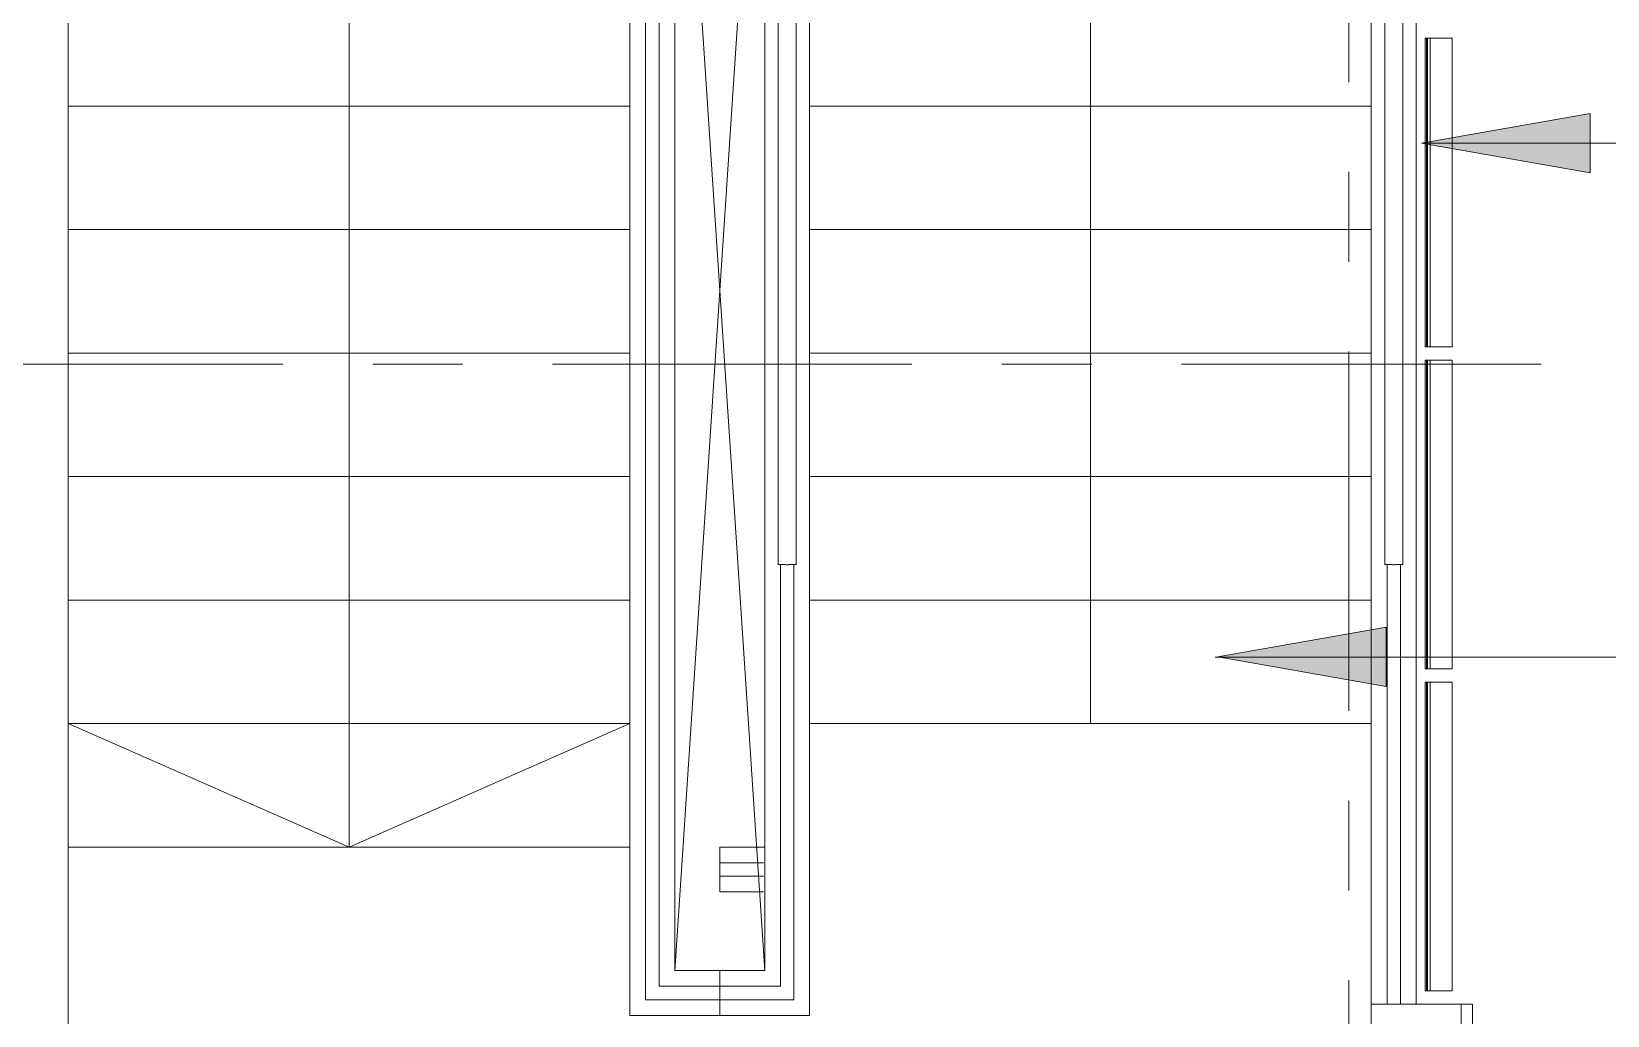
# Model space of a CAD drawing. Header units: millimetres. Extents: x 401980 to 1130603, y 21610 to 442280.
# Drawn here: x 931832 to 935340, y 161071 to 163262 of the extents above; entities that cross this region are included whole.
import ezdxf

# ---------------------------------------------------------------- set-up
doc = ezdxf.new("R2010")
doc.units = ezdxf.units.MM
doc.header["$LTSCALE"] = 100
doc.linetypes.add('IDA - Grid Line', pattern=[14, 8, -2, 2, -2])
doc.linetypes.add('IDA - Hidden 2-1', pattern=[750, 500, -250])
for name, color, linetype, lineweight in [('A-_ANOTTEXT_T', 8, 'Continuous', 9), ('A-_CLADPANL_E', 8, 'Continuous', 9), ('A-_DETA----_ED-3', 8, 'IDA - Hidden 2-1', 9), ('A-_HANR----_E3', 8, 'Continuous', 9), ('A-_HANR----_E6', 8, 'Continuous', 9), ('A-_WALL----_E', 8, 'Continuous', 9), ('A-_WALL----_E-1', 8, 'Continuous', 18), ('A-_WALLPRTN_E-1', 8, 'Continuous', 18), ('S-_ANOTGRID_E-1', 8, 'IDA - Grid Line', 9), ('S-_STRC----_A', 8, 'Continuous', 9), ('S-_STRC----_A-1', 8, 'Continuous', 9), ('S-_STRC----_E', 8, 'Continuous', 9)]:
    doc.layers.add(name, color=color, linetype=linetype, lineweight=lineweight)
doc.layers.add('E-P-Iso-DB', color=1, linetype='Continuous')

# ---------------------------------------------------------------- blocks, each defined once
blk = doc.blocks.new('Archi 3')
at = {"layer": 'A-_ANOTTEXT_T'}
for points in [[(934925.8, 163013), (935300.8, 162946.8), (935300.8, 163079.1)], [(934925.8, 163013), (935300.8, 162946.8), (935300.8, 163079.1)], [(934472.3, 161869.2), (934847.3, 161803.1), (934847.3, 161935.3)], [(934472.3, 161869.2), (934847.3, 161803.1), (934847.3, 161935.3)]]:
    blk.add_hatch(color=8, dxfattribs=at).paths.add_polyline_path(points)
at = {"layer": 'A-_ANOTTEXT_T', "color": 8}
for p, q in [((935300.8, 163079.1), (934925.8, 163013)), ((935300.8, 163079.1), (934925.8, 163013)), ((935300.8, 162946.8), (935300.8, 163079.1)), ((935300.8, 162946.8), (935300.8, 163079.1)), ((934925.8, 163013), (935300.8, 162946.8)), ((934925.8, 163013), (943108.2, 163013)), ((934925.8, 163013), (935300.8, 162946.8)), ((934847.3, 161935.3), (934472.3, 161869.2)), ((934847.3, 161935.3), (934472.3, 161869.2)), ((934847.3, 161803.1), (934847.3, 161935.3)), ((934847.3, 161803.1), (934847.3, 161935.3)), ((934472.3, 161869.2), (934847.3, 161803.1)), ((934472.3, 161869.2), (934847.3, 161803.1))]:
    blk.add_line(p, q, dxfattribs=at)
at = {"layer": 'A-_CLADPANL_E', "color": 8}
for p, q in [((934934, 163246.7), (934937, 163246.7)), ((934934, 163246.7), (934934, 162559.7)), ((934934, 163246.7), (934937, 163246.7)), ((934934, 163246.7), (934934, 162559.7)), ((934934, 163246.7), (934937, 163246.7)), ((934934, 163246.7), (934934, 162559.7)), ((934934, 163246.7), (934937, 163246.7)), ((934934, 163246.7), (934934, 162559.7)), ((934934, 163246.7), (934937, 163246.7)), ((934934, 163246.7), (934934, 162559.7)), ((934934, 163246.7), (934937, 163246.7)), ((934934, 163246.7), (934934, 162559.7)), ((934934, 163246.7), (934937, 163246.7)), ((934934, 163246.7), (934934, 162559.7)), ((934934, 163246.7), (934937, 163246.7)), ((934934, 163246.7), (934934, 162559.7)), ((934934, 163246.7), (934937, 163246.7)), ((934934, 163246.7), (934934, 162559.7)), ((934934, 163246.7), (934937, 163246.7)), ((934934, 163246.7), (934934, 162559.7)), ((934934, 163246.7), (934937, 163246.7)), ((934934, 163246.7), (934934, 162559.7)), ((934934, 163246.7), (934937, 163246.7)), ((934934, 163246.7), (934934, 162559.7)), ((934934, 163246.7), (934937, 163246.7)), ((934934, 163246.7), (934934, 162559.7)), ((934934, 163246.7), (934937, 163246.7)), ((934934, 163246.7), (934934, 162559.7)), ((934934, 163246.7), (934937, 163246.7)), ((934934, 163246.7), (934934, 162559.7)), ((934934, 163246.7), (934937, 163246.7)), ((934934, 163246.7), (934934, 162559.7)), ((934934, 163246.7), (934937, 163246.7)), ((934934, 163246.7), (934934, 162559.7)), ((934934, 163246.7), (934937, 163246.7)), ((934934, 163246.7), (934934, 162559.7)), ((934937, 163246.7), (934994, 163246.7)), ((934937, 163246.7), (934937, 162559.7)), ((934937, 163246.7), (934937, 162559.7)), ((934937, 163246.7), (934994, 163246.7)), ((934937, 163246.7), (934937, 162559.7)), ((934937, 163246.7), (934937, 162559.7)), ((934937, 163246.7), (934994, 163246.7)), ((934937, 163246.7), (934937, 162559.7)), ((934937, 163246.7), (934937, 162559.7)), ((934937, 163246.7), (934994, 163246.7)), ((934937, 163246.7), (934937, 162559.7)), ((934937, 163246.7), (934937, 162559.7)), ((934937, 163246.7), (934994, 163246.7)), ((934937, 163246.7), (934937, 162559.7)), ((934937, 163246.7), (934937, 162559.7)), ((934937, 163246.7), (934994, 163246.7)), ((934937, 163246.7), (934937, 162559.7)), ((934937, 163246.7), (934937, 162559.7)), ((934937, 163246.7), (934994, 163246.7)), ((934937, 163246.7), (934937, 162559.7)), ((934937, 163246.7), (934937, 162559.7)), ((934937, 163246.7), (934994, 163246.7)), ((934937, 163246.7), (934937, 162559.7)), ((934937, 163246.7), (934937, 162559.7)), ((934937, 163246.7), (934994, 163246.7)), ((934937, 163246.7), (934937, 162559.7)), ((934937, 163246.7), (934937, 162559.7)), ((934937, 163246.7), (934994, 163246.7)), ((934937, 163246.7), (934937, 162559.7)), ((934937, 163246.7), (934937, 162559.7)), ((934937, 163246.7), (934994, 163246.7)), ((934937, 163246.7), (934937, 162559.7)), ((934937, 163246.7), (934937, 162559.7)), ((934937, 163246.7), (934994, 163246.7)), ((934937, 163246.7), (934937, 162559.7)), ((934937, 163246.7), (934937, 162559.7)), ((934937, 163246.7), (934994, 163246.7)), ((934937, 163246.7), (934937, 162559.7)), ((934937, 163246.7), (934937, 162559.7)), ((934937, 163246.7), (934994, 163246.7)), ((934937, 163246.7), (934937, 162559.7)), ((934937, 163246.7), (934937, 162559.7)), ((934937, 163246.7), (934994, 163246.7)), ((934937, 163246.7), (934937, 162559.7)), ((934937, 163246.7), (934937, 162559.7)), ((934937, 163246.7), (934994, 163246.7)), ((934937, 163246.7), (934937, 162559.7)), ((934937, 163246.7), (934937, 162559.7)), ((934937, 163246.7), (934994, 163246.7)), ((934937, 163246.7), (934937, 162559.7)), ((934937, 163246.7), (934937, 162559.7)), ((934937, 163246.7), (934994, 163246.7)), ((934937, 163246.7), (934937, 162559.7)), ((934937, 163246.7), (934937, 162559.7)), ((934945.1, 163246.7), (934938.7, 163246.7)), ((934938.7, 163246.7), (934938.7, 162559.7)), ((934945.1, 162559.7), (934945.1, 163246.7)), ((934945.1, 163246.7), (934994, 163246.7)), ((934994, 163246.7), (934994, 162559.7)), ((934994, 163246.7), (934994, 162559.7)), ((934994, 163246.7), (934994, 162559.7)), ((934994, 163246.7), (934994, 162559.7)), ((934994, 163246.7), (934994, 162559.7)), ((934994, 163246.7), (934994, 162559.7)), ((934994, 163246.7), (934994, 162559.7)), ((934994, 163246.7), (934994, 162559.7)), ((934994, 163246.7), (934994, 162559.7)), ((934994, 163246.7), (934994, 162559.7)), ((934994, 163246.7), (934994, 162559.7)), ((934994, 163246.7), (934994, 162559.7)), ((934994, 163246.7), (934994, 162559.7)), ((934994, 163246.7), (934994, 162559.7)), ((934994, 163246.7), (934994, 162559.7)), ((934994, 163246.7), (934994, 162559.7)), ((934994, 163246.7), (934994, 162559.7)), ((934994, 163246.7), (934994, 162559.7)), ((934994, 163246.7), (934994, 162559.7)), ((934937, 162559.7), (934934, 162559.7)), ((934937, 162559.7), (934934, 162559.7)), ((934937, 162559.7), (934934, 162559.7)), ((934937, 162559.7), (934934, 162559.7)), ((934937, 162559.7), (934934, 162559.7)), ((934937, 162559.7), (934934, 162559.7)), ((934937, 162559.7), (934934, 162559.7)), ((934937, 162559.7), (934934, 162559.7)), ((934937, 162559.7), (934934, 162559.7)), ((934937, 162559.7), (934934, 162559.7)), ((934937, 162559.7), (934934, 162559.7)), ((934937, 162559.7), (934934, 162559.7)), ((934937, 162559.7), (934934, 162559.7)), ((934937, 162559.7), (934934, 162559.7)), ((934937, 162559.7), (934934, 162559.7)), ((934937, 162559.7), (934934, 162559.7)), ((934937, 162559.7), (934934, 162559.7)), ((934937, 162559.7), (934934, 162559.7)), ((934994, 162559.7), (934937, 162559.7)), ((934994, 162559.7), (934937, 162559.7)), ((934994, 162559.7), (934937, 162559.7)), ((934994, 162559.7), (934937, 162559.7)), ((934994, 162559.7), (934937, 162559.7)), ((934994, 162559.7), (934937, 162559.7)), ((934994, 162559.7), (934937, 162559.7)), ((934994, 162559.7), (934937, 162559.7)), ((934994, 162559.7), (934937, 162559.7)), ((934994, 162559.7), (934937, 162559.7)), ((934994, 162559.7), (934937, 162559.7)), ((934994, 162559.7), (934937, 162559.7)), ((934994, 162559.7), (934937, 162559.7)), ((934994, 162559.7), (934937, 162559.7)), ((934994, 162559.7), (934937, 162559.7)), ((934994, 162559.7), (934937, 162559.7)), ((934994, 162559.7), (934937, 162559.7)), ((934994, 162559.7), (934937, 162559.7)), ((934938.7, 162559.7), (934945.1, 162559.7)), ((934994, 162559.7), (934945.1, 162559.7)), ((934934, 162529.7), (934937, 162529.7)), ((934934, 162529.7), (934934, 161842.7)), ((934934, 162529.7), (934937, 162529.7)), ((934934, 162529.7), (934934, 161842.7)), ((934934, 162529.7), (934937, 162529.7)), ((934934, 162529.7), (934934, 161842.7)), ((934934, 162529.7), (934937, 162529.7)), ((934934, 162529.7), (934934, 161842.7)), ((934934, 162529.7), (934937, 162529.7)), ((934934, 162529.7), (934934, 161842.7)), ((934934, 162529.7), (934937, 162529.7)), ((934934, 162529.7), (934934, 161842.7)), ((934934, 162529.7), (934937, 162529.7)), ((934934, 162529.7), (934934, 161842.7)), ((934934, 162529.7), (934937, 162529.7)), ((934934, 162529.7), (934934, 161842.7)), ((934934, 162529.7), (934937, 162529.7)), ((934934, 162529.7), (934934, 161842.7)), ((934934, 162529.7), (934937, 162529.7)), ((934934, 162529.7), (934934, 161842.7)), ((934934, 162529.7), (934937, 162529.7)), ((934934, 162529.7), (934934, 161842.7)), ((934934, 162529.7), (934937, 162529.7)), ((934934, 162529.7), (934934, 161842.7)), ((934934, 162529.7), (934937, 162529.7)), ((934934, 162529.7), (934934, 161842.7)), ((934934, 162529.7), (934937, 162529.7)), ((934934, 162529.7), (934934, 161842.7)), ((934934, 162529.7), (934937, 162529.7)), ((934934, 162529.7), (934934, 161842.7)), ((934934, 162529.7), (934937, 162529.7)), ((934934, 162529.7), (934934, 161842.7)), ((934934, 162529.7), (934937, 162529.7)), ((934934, 162529.7), (934934, 161842.7)), ((934934, 162529.7), (934937, 162529.7)), ((934934, 162529.7), (934934, 161842.7)), ((934937, 162529.7), (934994, 162529.7)), ((934937, 162529.7), (934937, 161842.7)), ((934937, 162529.7), (934937, 161842.7)), ((934937, 162529.7), (934994, 162529.7)), ((934937, 162529.7), (934937, 161842.7)), ((934937, 162529.7), (934937, 161842.7)), ((934937, 162529.7), (934994, 162529.7)), ((934937, 162529.7), (934937, 161842.7)), ((934937, 162529.7), (934937, 161842.7)), ((934937, 162529.7), (934994, 162529.7)), ((934937, 162529.7), (934937, 161842.7)), ((934937, 162529.7), (934937, 161842.7)), ((934937, 162529.7), (934994, 162529.7)), ((934937, 162529.7), (934937, 161842.7)), ((934937, 162529.7), (934937, 161842.7)), ((934937, 162529.7), (934994, 162529.7)), ((934937, 162529.7), (934937, 161842.7)), ((934937, 162529.7), (934937, 161842.7)), ((934937, 162529.7), (934994, 162529.7)), ((934937, 162529.7), (934937, 161842.7)), ((934937, 162529.7), (934937, 161842.7)), ((934937, 162529.7), (934994, 162529.7)), ((934937, 162529.7), (934937, 161842.7)), ((934937, 162529.7), (934937, 161842.7)), ((934937, 162529.7), (934994, 162529.7)), ((934937, 162529.7), (934937, 161842.7)), ((934937, 162529.7), (934937, 161842.7)), ((934937, 162529.7), (934994, 162529.7)), ((934937, 162529.7), (934937, 161842.7)), ((934937, 162529.7), (934937, 161842.7)), ((934937, 162529.7), (934994, 162529.7)), ((934937, 162529.7), (934937, 161842.7)), ((934937, 162529.7), (934937, 161842.7)), ((934937, 162529.7), (934994, 162529.7)), ((934937, 162529.7), (934937, 161842.7)), ((934937, 162529.7), (934937, 161842.7)), ((934937, 162529.7), (934994, 162529.7)), ((934937, 162529.7), (934937, 161842.7)), ((934937, 162529.7), (934937, 161842.7)), ((934937, 162529.7), (934994, 162529.7)), ((934937, 162529.7), (934937, 161842.7)), ((934937, 162529.7), (934937, 161842.7)), ((934937, 162529.7), (934994, 162529.7)), ((934937, 162529.7), (934937, 161842.7)), ((934937, 162529.7), (934937, 161842.7)), ((934937, 162529.7), (934994, 162529.7)), ((934937, 162529.7), (934937, 161842.7)), ((934937, 162529.7), (934937, 161842.7)), ((934937, 162529.7), (934994, 162529.7)), ((934937, 162529.7), (934937, 161842.7)), ((934937, 162529.7), (934937, 161842.7)), ((934937, 162529.7), (934994, 162529.7)), ((934937, 162529.7), (934937, 161842.7)), ((934937, 162529.7), (934937, 161842.7)), ((934945.1, 162529.7), (934938.7, 162529.7)), ((934938.7, 162529.7), (934938.7, 161842.7)), ((934945.1, 161842.7), (934945.1, 162529.7)), ((934945.1, 162529.7), (934994, 162529.7)), ((934994, 162529.7), (934994, 161842.7)), ((934994, 162529.7), (934994, 161842.7)), ((934994, 162529.7), (934994, 161842.7)), ((934994, 162529.7), (934994, 161842.7)), ((934994, 162529.7), (934994, 161842.7)), ((934994, 162529.7), (934994, 161842.7)), ((934994, 162529.7), (934994, 161842.7)), ((934994, 162529.7), (934994, 161842.7)), ((934994, 162529.7), (934994, 161842.7)), ((934994, 162529.7), (934994, 161842.7)), ((934994, 162529.7), (934994, 161842.7)), ((934994, 162529.7), (934994, 161842.7)), ((934994, 162529.7), (934994, 161842.7)), ((934994, 162529.7), (934994, 161842.7)), ((934994, 162529.7), (934994, 161842.7)), ((934994, 162529.7), (934994, 161842.7)), ((934994, 162529.7), (934994, 161842.7)), ((934994, 162529.7), (934994, 161842.7)), ((934994, 162529.7), (934994, 161842.7)), ((934937, 161842.7), (934934, 161842.7)), ((934937, 161842.7), (934934, 161842.7)), ((934937, 161842.7), (934934, 161842.7)), ((934937, 161842.7), (934934, 161842.7)), ((934937, 161842.7), (934934, 161842.7)), ((934937, 161842.7), (934934, 161842.7)), ((934937, 161842.7), (934934, 161842.7)), ((934937, 161842.7), (934934, 161842.7)), ((934937, 161842.7), (934934, 161842.7)), ((934937, 161842.7), (934934, 161842.7)), ((934937, 161842.7), (934934, 161842.7)), ((934937, 161842.7), (934934, 161842.7)), ((934937, 161842.7), (934934, 161842.7)), ((934937, 161842.7), (934934, 161842.7)), ((934937, 161842.7), (934934, 161842.7)), ((934937, 161842.7), (934934, 161842.7)), ((934937, 161842.7), (934934, 161842.7)), ((934937, 161842.7), (934934, 161842.7)), ((934994, 161842.7), (934937, 161842.7)), ((934994, 161842.7), (934937, 161842.7)), ((934994, 161842.7), (934937, 161842.7)), ((934994, 161842.7), (934937, 161842.7)), ((934994, 161842.7), (934937, 161842.7)), ((934994, 161842.7), (934937, 161842.7)), ((934994, 161842.7), (934937, 161842.7)), ((934994, 161842.7), (934937, 161842.7)), ((934994, 161842.7), (934937, 161842.7)), ((934994, 161842.7), (934937, 161842.7)), ((934994, 161842.7), (934937, 161842.7)), ((934994, 161842.7), (934937, 161842.7)), ((934994, 161842.7), (934937, 161842.7)), ((934994, 161842.7), (934937, 161842.7)), ((934994, 161842.7), (934937, 161842.7)), ((934994, 161842.7), (934937, 161842.7)), ((934994, 161842.7), (934937, 161842.7)), ((934994, 161842.7), (934937, 161842.7)), ((934938.7, 161842.7), (934945.1, 161842.7)), ((934994, 161842.7), (934945.1, 161842.7)), ((934934, 161812.7), (934937, 161812.7)), ((934934, 161812.7), (934934, 161125.7)), ((934934, 161812.7), (934937, 161812.7)), ((934934, 161812.7), (934934, 161125.7)), ((934934, 161812.7), (934937, 161812.7)), ((934934, 161812.7), (934934, 161125.7)), ((934934, 161812.7), (934937, 161812.7)), ((934934, 161812.7), (934934, 161125.7)), ((934934, 161812.7), (934937, 161812.7)), ((934934, 161812.7), (934934, 161125.7)), ((934934, 161812.7), (934937, 161812.7)), ((934934, 161812.7), (934934, 161125.7)), ((934934, 161812.7), (934937, 161812.7)), ((934934, 161812.7), (934934, 161125.7)), ((934934, 161812.7), (934937, 161812.7)), ((934934, 161812.7), (934934, 161125.7)), ((934934, 161812.7), (934937, 161812.7)), ((934934, 161812.7), (934934, 161125.7)), ((934934, 161812.7), (934937, 161812.7)), ((934934, 161812.7), (934934, 161125.7)), ((934934, 161812.7), (934937, 161812.7)), ((934934, 161812.7), (934934, 161125.7)), ((934934, 161812.7), (934937, 161812.7)), ((934934, 161812.7), (934934, 161125.7)), ((934934, 161812.7), (934937, 161812.7)), ((934934, 161812.7), (934934, 161125.7)), ((934934, 161812.7), (934937, 161812.7)), ((934934, 161812.7), (934934, 161125.7)), ((934934, 161812.7), (934937, 161812.7)), ((934934, 161812.7), (934934, 161125.7)), ((934934, 161812.7), (934937, 161812.7)), ((934934, 161812.7), (934934, 161125.7)), ((934934, 161812.7), (934937, 161812.7)), ((934934, 161812.7), (934934, 161125.7)), ((934934, 161812.7), (934937, 161812.7)), ((934934, 161812.7), (934934, 161125.7)), ((934937, 161812.7), (934994, 161812.7)), ((934937, 161812.7), (934937, 161125.7)), ((934937, 161812.7), (934937, 161125.7)), ((934937, 161812.7), (934994, 161812.7)), ((934937, 161812.7), (934937, 161125.7)), ((934937, 161812.7), (934937, 161125.7)), ((934937, 161812.7), (934994, 161812.7)), ((934937, 161812.7), (934937, 161125.7)), ((934937, 161812.7), (934937, 161125.7)), ((934937, 161812.7), (934994, 161812.7)), ((934937, 161812.7), (934937, 161125.7)), ((934937, 161812.7), (934937, 161125.7)), ((934937, 161812.7), (934994, 161812.7)), ((934937, 161812.7), (934937, 161125.7)), ((934937, 161812.7), (934937, 161125.7)), ((934937, 161812.7), (934994, 161812.7)), ((934937, 161812.7), (934937, 161125.7)), ((934937, 161812.7), (934937, 161125.7)), ((934937, 161812.7), (934994, 161812.7)), ((934937, 161812.7), (934937, 161125.7)), ((934937, 161812.7), (934937, 161125.7)), ((934937, 161812.7), (934994, 161812.7)), ((934937, 161812.7), (934937, 161125.7)), ((934937, 161812.7), (934937, 161125.7)), ((934937, 161812.7), (934994, 161812.7)), ((934937, 161812.7), (934937, 161125.7)), ((934937, 161812.7), (934937, 161125.7)), ((934937, 161812.7), (934994, 161812.7)), ((934937, 161812.7), (934937, 161125.7)), ((934937, 161812.7), (934937, 161125.7)), ((934937, 161812.7), (934994, 161812.7)), ((934937, 161812.7), (934937, 161125.7)), ((934937, 161812.7), (934937, 161125.7)), ((934937, 161812.7), (934994, 161812.7)), ((934937, 161812.7), (934937, 161125.7)), ((934937, 161812.7), (934937, 161125.7)), ((934937, 161812.7), (934994, 161812.7)), ((934937, 161812.7), (934937, 161125.7)), ((934937, 161812.7), (934937, 161125.7)), ((934937, 161812.7), (934994, 161812.7)), ((934937, 161812.7), (934937, 161125.7)), ((934937, 161812.7), (934937, 161125.7)), ((934937, 161812.7), (934994, 161812.7)), ((934937, 161812.7), (934937, 161125.7)), ((934937, 161812.7), (934937, 161125.7)), ((934937, 161812.7), (934994, 161812.7)), ((934937, 161812.7), (934937, 161125.7)), ((934937, 161812.7), (934937, 161125.7)), ((934937, 161812.7), (934994, 161812.7)), ((934937, 161812.7), (934937, 161125.7)), ((934937, 161812.7), (934937, 161125.7)), ((934937, 161812.7), (934994, 161812.7)), ((934937, 161812.7), (934937, 161125.7)), ((934937, 161812.7), (934937, 161125.7)), ((934945.1, 161812.7), (934938.7, 161812.7)), ((934938.7, 161812.7), (934938.7, 161125.7)), ((934945.1, 161125.7), (934945.1, 161812.7)), ((934945.1, 161812.7), (934994, 161812.7)), ((934994, 161812.7), (934994, 161125.7)), ((934994, 161812.7), (934994, 161125.7)), ((934994, 161812.7), (934994, 161125.7)), ((934994, 161812.7), (934994, 161125.7)), ((934994, 161812.7), (934994, 161125.7)), ((934994, 161812.7), (934994, 161125.7)), ((934994, 161812.7), (934994, 161125.7)), ((934994, 161812.7), (934994, 161125.7)), ((934994, 161812.7), (934994, 161125.7)), ((934994, 161812.7), (934994, 161125.7)), ((934994, 161812.7), (934994, 161125.7)), ((934994, 161812.7), (934994, 161125.7)), ((934994, 161812.7), (934994, 161125.7)), ((934994, 161812.7), (934994, 161125.7)), ((934994, 161812.7), (934994, 161125.7)), ((934994, 161812.7), (934994, 161125.7)), ((934994, 161812.7), (934994, 161125.7)), ((934994, 161812.7), (934994, 161125.7)), ((934994, 161812.7), (934994, 161125.7)), ((934937, 161125.7), (934934, 161125.7)), ((934937, 161125.7), (934934, 161125.7)), ((934937, 161125.7), (934934, 161125.7)), ((934937, 161125.7), (934934, 161125.7)), ((934937, 161125.7), (934934, 161125.7)), ((934937, 161125.7), (934934, 161125.7)), ((934937, 161125.7), (934934, 161125.7)), ((934937, 161125.7), (934934, 161125.7)), ((934937, 161125.7), (934934, 161125.7)), ((934937, 161125.7), (934934, 161125.7)), ((934937, 161125.7), (934934, 161125.7)), ((934937, 161125.7), (934934, 161125.7)), ((934937, 161125.7), (934934, 161125.7)), ((934937, 161125.7), (934934, 161125.7)), ((934937, 161125.7), (934934, 161125.7)), ((934937, 161125.7), (934934, 161125.7)), ((934937, 161125.7), (934934, 161125.7)), ((934937, 161125.7), (934934, 161125.7)), ((934994, 161125.7), (934937, 161125.7)), ((934994, 161125.7), (934937, 161125.7)), ((934994, 161125.7), (934937, 161125.7)), ((934994, 161125.7), (934937, 161125.7)), ((934994, 161125.7), (934937, 161125.7)), ((934994, 161125.7), (934937, 161125.7)), ((934994, 161125.7), (934937, 161125.7)), ((934994, 161125.7), (934937, 161125.7)), ((934994, 161125.7), (934937, 161125.7)), ((934994, 161125.7), (934937, 161125.7)), ((934994, 161125.7), (934937, 161125.7)), ((934994, 161125.7), (934937, 161125.7)), ((934994, 161125.7), (934937, 161125.7)), ((934994, 161125.7), (934937, 161125.7)), ((934994, 161125.7), (934937, 161125.7)), ((934994, 161125.7), (934937, 161125.7)), ((934994, 161125.7), (934937, 161125.7)), ((934994, 161125.7), (934937, 161125.7)), ((934938.7, 161125.7), (934945.1, 161125.7)), ((934994, 161125.7), (934945.1, 161125.7))]:
    blk.add_line(p, q, dxfattribs=at)
at = {"layer": 'A-_DETA----_ED-3', "color": 8}
for p, q in [((933264, 164195.7), (933464, 161170.5)), ((933264, 161170.5), (933464, 164195.7))]:
    blk.add_line(p, q, dxfattribs=at)
at = {"layer": 'A-_HANR----_E3', "color": 8}
for p, q in [((933164, 164195.7), (933164, 161445.7)), ((933199, 164195.7), (933199, 161445.7)), ((933199, 164195.7), (933199, 161445.7)), ((933229, 164195.7), (933229, 161445.7)), ((933229, 164195.7), (933229, 161445.7)), ((933264, 164195.7), (933264, 161445.7)), ((933464, 161445.7), (933464, 163920.7)), ((933464, 161445.7), (933464, 163920.7)), ((933564, 161445.7), (933564, 163920.7)), ((933564, 161445.7), (933564, 163920.7)), ((934814, 161445.7), (934814, 163920.7)), ((934914, 161445.7), (934914, 163920.7)), ((933499, 161445.7), (933499, 162074.7)), ((933499, 161445.7), (933499, 162074.7)), ((933529, 161445.7), (933529, 162074.7)), ((933529, 161445.7), (933529, 162074.7)), ((934849, 161445.7), (934849, 162074.7)), ((934849, 161445.7), (934849, 162074.7)), ((934879, 161445.7), (934879, 162074.7)), ((934879, 161445.7), (934879, 162074.7)), ((933164, 161445.7), (933164, 161070.7)), ((933199, 161445.7), (933199, 161105.7)), ((933199, 161445.7), (933199, 161105.7)), ((933229, 161445.7), (933229, 161135.7)), ((933229, 161445.7), (933229, 161135.7)), ((933264, 161445.7), (933264, 161170.7)), ((933364, 161445.7), (933464, 161445.7)), ((933364, 161345.7), (933364, 161445.7)), ((933464, 161170.7), (933464, 161445.7)), ((933499, 161135.7), (933499, 161445.7)), ((933499, 161135.7), (933499, 161445.7)), ((933529, 161105.7), (933529, 161445.7)), ((933529, 161105.7), (933529, 161445.7)), ((933564, 161345.7), (933564, 161445.7)), ((933564, 161070.7), (933564, 161445.7)), ((934814, 161095.7), (934814, 161445.7)), ((934849, 161095.7), (934849, 161445.7)), ((934849, 161095.7), (934849, 161445.7)), ((934879, 161095.7), (934879, 161445.7)), ((934879, 161095.7), (934879, 161445.7)), ((934914, 161095.7), (934914, 161445.7)), ((933364, 161410.7), (933461.4, 161410.7)), ((933364, 161380.7), (933364, 161410.7)), ((933364, 161410.7), (933461.4, 161410.7)), ((933364, 161380.7), (933364, 161410.7)), ((933364, 161380.7), (933461.4, 161380.7)), ((933364, 161380.7), (933461.4, 161380.7)), ((933364, 161345.7), (933461.4, 161345.7)), ((933264, 161170.7), (933364, 161170.7)), ((933364, 161170.7), (933364, 161070.7)), ((933364, 161170.7), (933464, 161170.7)), ((933364, 161070.7), (933364, 161170.7)), ((933229, 161135.7), (933364, 161135.7)), ((933229, 161135.7), (933364, 161135.7)), ((933364, 161135.7), (933364, 161105.7)), ((933364, 161135.7), (933364, 161105.7)), ((933364, 161135.7), (933499, 161135.7)), ((933364, 161105.7), (933364, 161135.7)), ((933364, 161135.7), (933499, 161135.7)), ((933364, 161105.7), (933364, 161135.7)), ((933199, 161105.7), (933364, 161105.7)), ((933199, 161105.7), (933364, 161105.7)), ((933364, 161105.7), (933529, 161105.7)), ((933364, 161105.7), (933529, 161105.7)), ((934914, 161095.7), (934815, 161095.7)), ((934879, 161095.7), (934849, 161095.7)), ((934879, 161095.7), (934849, 161095.7)), ((933164, 161070.7), (933364, 161070.7)), ((933364, 161070.7), (933564, 161070.7))]:
    blk.add_line(p, q, dxfattribs=at)
at = {"layer": 'A-_HANR----_E6', "color": 8}
for p, q in [((933494, 163926.5), (933494, 162111.5)), ((933494, 162074.2), (933494, 163920.7)), ((933534, 162111.5), (933534, 163926.5)), ((933534, 162074.2), (933534, 163920.7)), ((934844, 163926.5), (934844, 162111.5)), ((934844, 162074.2), (934844, 163920.7)), ((934884, 162111.5), (934884, 163926.5)), ((934884, 162074.2), (934884, 163920.7)), ((933510.8, 162074.7), (933494, 162074.7)), ((933516.1, 162074.5), (933511.9, 162074.5)), ((933534, 162074.7), (933517.2, 162074.7)), ((934860.8, 162074.7), (934844, 162074.7)), ((934866.1, 162074.5), (934861.9, 162074.5)), ((934884, 162074.7), (934867.2, 162074.7))]:
    blk.add_line(p, q, dxfattribs=at)
at = {"layer": 'A-_WALL----_E', "color": 8}
blk.add_line((935014, 158310.7), (935014, 161095.7), dxfattribs=at)
at = {"layer": 'A-_WALL----_E-1', "color": 8}
for p, q in [((934814, 161095.7), (934814, 158310.7)), ((935039, 161095.7), (934814, 161095.7)), ((935039, 158310.7), (935039, 161095.7))]:
    blk.add_line(p, q, dxfattribs=at)
at = {"layer": 'A-_WALLPRTN_E-1', "color": 8}
blk.add_line((931914, 160510.7), (931914, 164295.7), dxfattribs=at)
at = {"layer": 'S-_ANOTGRID_E-1', "color": 8}
for p, q in [((934764, 203149), (934764, 100313.8)), ((910591.8, 162520.7), (957417, 162520.7))]:
    blk.add_line(p, q, dxfattribs=at)
at = {"layer": 'S-_STRC----_A', "color": 8}
for p, q in [((932539, 163370.7), (932539, 163095.7)), ((934189, 163095.7), (934189, 163370.7)), ((932539, 163095.7), (932539, 162820.7)), ((934189, 162820.7), (934189, 163095.7)), ((932539, 162820.7), (932539, 162545.7)), ((934189, 162545.7), (934189, 162820.7)), ((932539, 162545.7), (932539, 162270.7)), ((934189, 162270.7), (934189, 162545.7)), ((932539, 162270.7), (932539, 161995.7)), ((934189, 161995.7), (934189, 162270.7)), ((932539, 161995.7), (932539, 161720.7)), ((934189, 161720.7), (934189, 161995.7)), ((932539, 161445.7), (931914, 161720.7)), ((932539, 161720.7), (932539, 161445.7)), ((932539, 161445.7), (933164, 161720.7))]:
    blk.add_line(p, q, dxfattribs=at)
at = {"layer": 'S-_STRC----_A-1', "color": 8}
blk.add_line((934466.4, 161868.2), (936731.2, 161868.2), dxfattribs=at)
blk.add_line((934466.4, 161868.2), (936731.2, 161868.2), dxfattribs=at)
at = {"layer": 'S-_STRC----_E', "color": 8}
for p, q in [((933164, 163370.7), (933164, 163095.7)), ((933564, 163095.7), (933564, 163370.7)), ((933564, 163095.7), (933564, 163370.7)), ((934814, 163095.7), (934814, 163370.7)), ((934814, 163095.7), (934814, 163370.7)), ((933164, 163095.7), (931914, 163095.7)), ((933164, 163095.7), (933164, 162820.7)), ((933564, 162820.7), (933564, 163095.7)), ((933564, 162820.7), (933564, 163095.7)), ((933564, 163095.7), (934814, 163095.7)), ((933564, 163095.7), (934814, 163095.7)), ((934814, 162820.7), (934814, 163095.7)), ((934814, 162820.7), (934814, 163095.7)), ((933164, 162820.7), (931914, 162820.7)), ((933164, 162820.7), (933164, 162545.7)), ((933564, 162545.7), (933564, 162820.7)), ((933564, 162545.7), (933564, 162820.7)), ((933564, 162820.7), (934814, 162820.7)), ((933564, 162820.7), (934814, 162820.7)), ((934814, 162545.7), (934814, 162820.7)), ((934814, 162545.7), (934814, 162820.7)), ((933164, 162545.7), (931914, 162545.7)), ((933164, 162545.7), (933164, 162270.7)), ((933564, 162270.7), (933564, 162545.7)), ((933564, 162270.7), (933564, 162545.7)), ((933564, 162545.7), (934814, 162545.7)), ((933564, 162545.7), (934814, 162545.7)), ((934814, 162270.7), (934814, 162545.7)), ((934814, 162270.7), (934814, 162545.7)), ((931914, 162270.7), (931914, 161995.7)), ((933164, 162270.7), (931914, 162270.7)), ((933164, 162270.7), (933164, 161995.7)), ((933564, 161995.7), (933564, 162270.7)), ((933564, 161995.7), (933564, 162270.7)), ((933564, 162270.7), (934814, 162270.7)), ((933564, 162270.7), (934814, 162270.7)), ((934814, 161995.7), (934814, 162270.7)), ((934814, 161995.7), (934814, 162270.7)), ((931914, 161995.7), (931914, 161720.7)), ((933164, 161995.7), (931914, 161995.7)), ((933164, 161995.7), (933164, 161720.7)), ((933564, 161720.7), (933564, 161995.7)), ((933564, 161720.7), (933564, 161995.7)), ((933564, 161995.7), (934814, 161995.7)), ((933564, 161995.7), (934814, 161995.7)), ((934814, 161720.7), (934814, 161995.7)), ((934814, 161720.7), (934814, 161995.7)), ((931914, 161720.7), (931914, 161445.7)), ((933164, 161720.7), (931914, 161720.7)), ((933164, 161720.7), (933164, 161445.7)), ((933564, 161720.7), (933564, 161070.7)), ((933564, 161720.7), (934814, 161720.7)), ((933564, 161720.7), (934814, 161720.7)), ((934814, 158310.7), (934814, 161720.7)), ((931914, 161445.7), (931914, 158310.7)), ((933164, 161445.7), (931914, 161445.7)), ((933164, 161070.7), (933164, 161445.7)), ((933564, 161070.7), (933164, 161070.7))]:
    blk.add_line(p, q, dxfattribs=at)

msp = doc.modelspace()

# ---------------------------------------------------------------- block references
at = {"layer": 'E-P-Iso-DB', "color": 8}
msp.add_blockref('Archi 3', (0, 0), dxfattribs=at)

doc.saveas('drawing.dxf')
